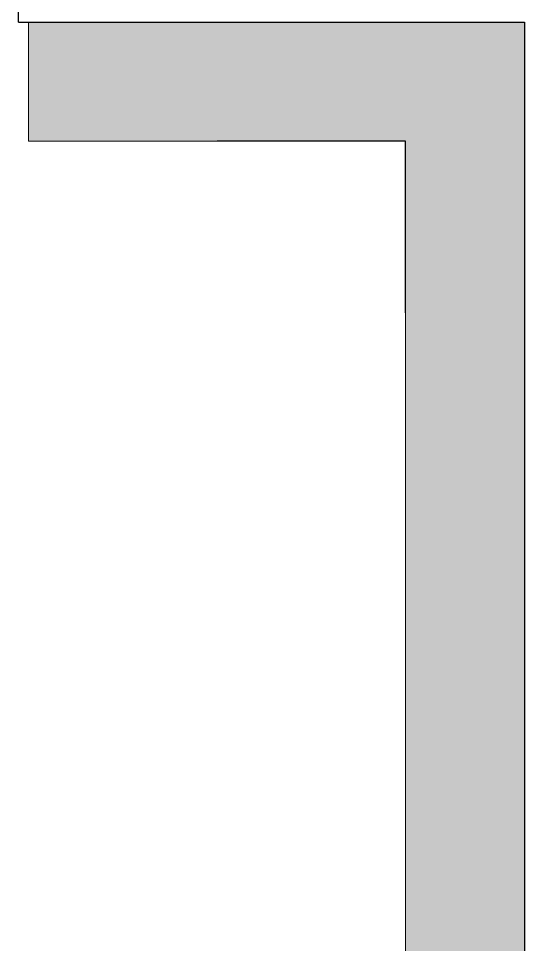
# Model space of a CAD drawing. Header units: millimetres. Extents: x 0 to 59350, y 0 to 29700.
# Drawn here: x 18285.5 to 18540.5, y 13948.2 to 14415 of the extents above; entities that cross this region are included whole.
import ezdxf

# ---------------------------------------------------------------- set-up
doc = ezdxf.new("R2010")
doc.units = ezdxf.units.MM
doc.linetypes.add('PUNKT2_S9', pattern=[1, 0, -1])
doc.layers.add('Standard', color=7, linetype='Continuous', lineweight=25)

msp = doc.modelspace()

# ---------------------------------------------------------------- hatches: boundary and pattern name
at = {"layer": 'Standard', "linetype": 'PUNKT2_S9', "lineweight": 18}
h = msp.add_hatch(color=9, dxfattribs=at)
h.paths.add_polyline_path([(17763.49, 14413.12), (17205.49, 14413.12), (17205.49, 14353.12), (17763.49, 14353.12)])
h.paths.add_polyline_path([(18540.49, 14413.12), (18290.49, 14413.12), (18290.49, 14353.12), (18480.49, 14353.12)])
h.paths.add_polyline_path([(15485.49, 14353.12), (15485.49, 14413.12), (15350.49, 14413.12), (15350.49, 14353.12)])
h = msp.add_hatch(color=9, dxfattribs=at)
h.paths.add_polyline_path([(18540.49, 11338.12), (18540.49, 14413.12), (18480.49, 14353.12), (18480.49, 11338.12)])
h.paths.add_polyline_path([(18540.49, 8753.12), (18540.49, 10773.12), (18480.49, 10773.12), (18480.49, 8753.12)])
h.paths.add_polyline_path([(18540.49, 7663.12), (18540.49, 8188.12), (18480.49, 8188.12), (18480.49, 7723.12)])

# ---------------------------------------------------------------- linework, layer by layer
at = {"layer": 'Standard', "color": 51, "linetype": 'Continuous', "lineweight": -3}
for p, q in [((18285.49, 14413.12), (18285.49, 14451.12)), ((18285.49, 14413.12), (18290.49, 14413.12)), ((18290.49, 14413.12), (18540.49, 14413.12)), ((18540.49, 14413.12), (18540.49, 11338.12))]:
    msp.add_line(p, q, dxfattribs=at)
at = {"layer": 'Standard', "color": 253, "linetype": 'Continuous', "lineweight": 18}
for p, q in [((18540.49, 14413.12), (18290.49, 14413.12)), ((18290.49, 14353.12), (18290.49, 14413.12)), ((18540.49, 11338.12), (18540.49, 14413.12)), ((18290.49, 14353.12), (18480.49, 14353.12)), ((18480.49, 14353.12), (18480.49, 11338.12))]:
    msp.add_line(p, q, dxfattribs=at)
at = {"layer": 'Standard', "color": 7, "linetype": 'Continuous', "lineweight": -3}
for p, q in [((18480.49, 14353.12), (18385.54, 14353.12)), ((18480.49, 14266.66), (18480.49, 14353.12))]:
    msp.add_line(p, q, dxfattribs=at)

doc.saveas('drawing.dxf')
